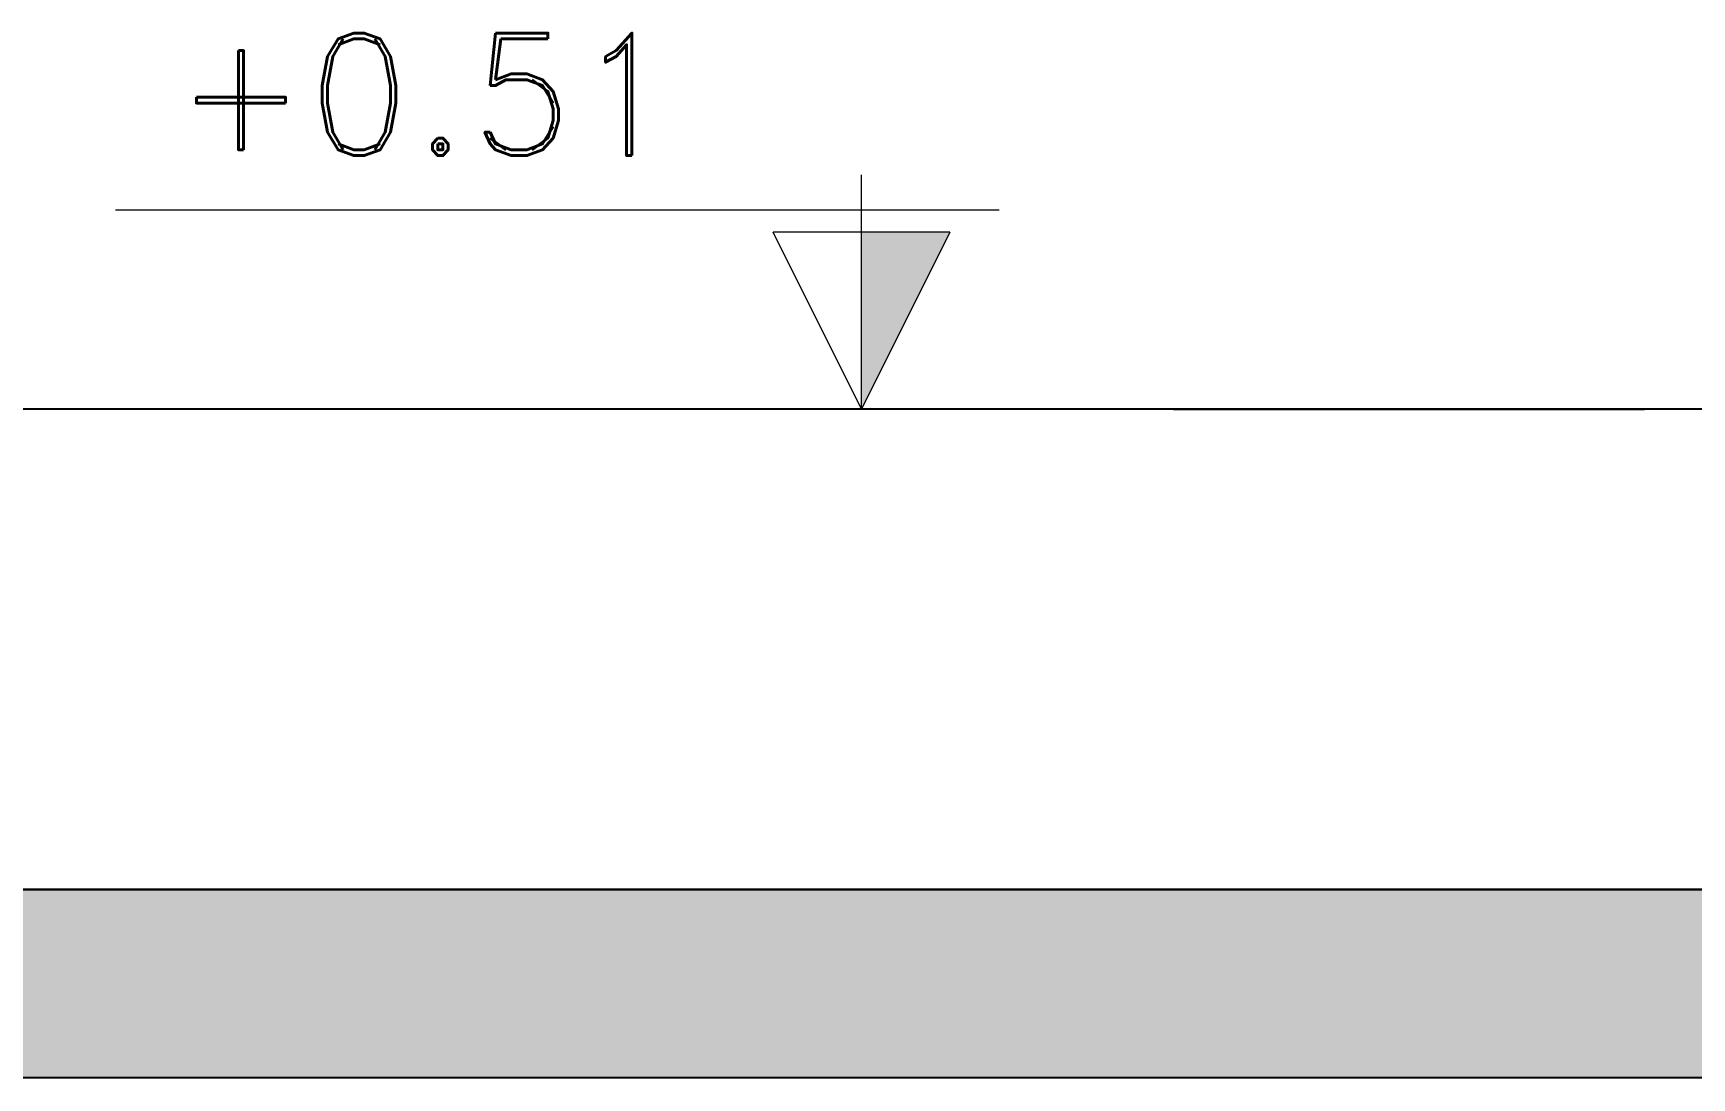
# Model space of a CAD drawing. Header units: metres. Extents: x 294 to 1101, y -498 to -355.
# Drawn here: x 560.882 to 562.644, y -471.67 to -470.561 of the extents above; entities that cross this region are included whole.
import ezdxf

# ---------------------------------------------------------------- set-up
doc = ezdxf.new("R2010")
doc.units = ezdxf.units.M
doc.layers.add('D', color=2, linetype='Continuous', lineweight=13)
doc.layers.add('wall', color=7, linetype='Continuous', lineweight=25)
doc.styles.add('ROMAND', font='romand.shx', dxfattribs={"height": 0.2})

msp = doc.modelspace()

# ---------------------------------------------------------------- hatches: boundary and pattern name
at = {"layer": 'wall'}
h = msp.add_hatch(color=256, dxfattribs=at)
h.dxf.hatch_style = 1
h.paths.add_polyline_path([(569.3714, -471.47), (567.6667, -471.47), (567.4245, -471.47), (567.2032, -471.47), (567.1158, -471.47), (567.1062, -471.47), (567.0933, -471.47), (566.4574, -471.47), (564.1932, -471.47), (564.1922, -471.47), (563.9664, -471.47), (563.1664, -471.47), (562.6622, -471.47), (562.6611, -471.47), (562.66, -471.47), (562.6589, -471.47), (562.6579, -471.47), (562.6568, -471.47), (562.6558, -471.47), (562.6547, -471.47), (562.6538, -471.47), (562.6528, -471.47), (562.6519, -471.47), (562.651, -471.47), (562.6502, -471.47), (562.6494, -471.47), (562.6487, -471.47), (562.648, -471.47), (562.6474, -471.47), (562.6468, -471.47), (562.6463, -471.47), (562.6459, -471.47), (562.6455, -471.47), (562.6452, -471.47), (562.6449, -471.47), (562.6448, -471.47), (562.6447, -471.47), (562.6446, -471.47), (562.643, -471.47), (562.5378, -471.47), (562.1764, -471.47), (562.0386, -471.47), (561.7083, -471.47), (561.7068, -471.47), (561.7055, -471.47), (561.7042, -471.47), (561.703, -471.47), (561.7019, -471.47), (561.701, -471.47), (561.7001, -471.47), (561.6993, -471.47), (561.6987, -471.47), (561.6982, -471.47), (561.6978, -471.47), (561.6975, -471.47), (561.6973, -471.47), (561.6972, -471.47), (561.6531, -471.47), (561.4727, -471.47), (561.2872, -471.47), (561.0973, -471.47), (560.9038, -471.47), (558.8086, -471.47), (558.5949, -471.47), (558.5884, -471.47), (558.5819, -471.47), (558.5754, -471.47), (558.569, -471.47), (558.5628, -471.47), (558.5567, -471.47), (558.5449, -471.47), (558.5394, -471.47), (558.529, -471.47), (558.5242, -471.47), (558.5197, -471.47), (558.5156, -471.47), (558.5118, -471.47), (558.5052, -471.47), (558.4983, -471.47), (558.4968, -471.47), (558.4958, -471.47), (558.4951, -471.47), (558.4949, -471.47), (558.1797, -471.47), (558.1795, -471.47), (558.1776, -471.47), (558.1757, -471.47), (558.1738, -471.47), (558.1718, -471.47), (558.1699, -471.47), (558.168, -471.47), (558.1662, -471.47), (558.1644, -471.47), (558.1626, -471.47), (558.1609, -471.47), (558.1592, -471.47), (558.1576, -471.47), (558.1561, -471.47), (557.7313, -471.47), (557.7154, -471.47), (557.0259, -471.47), (556.9893, -471.47), (556.9881, -471.47), (556.987, -471.47), (556.9859, -471.47), (556.9848, -471.47), (556.9838, -471.47), (556.9828, -471.47), (556.9818, -471.47), (556.9809, -471.47), (556.98, -471.47), (556.9281, -471.47), (556.8677, -471.47), (556.7677, -471.47), (556.2884, -471.47), (556.2884, -471.67), (569.3714, -471.67)])

# ---------------------------------------------------------------- linework, layer by layer
for p, q in [((562.0934, -470.96), (556.9677, -470.96)), ((562.0934, -470.96), (557.2677, -470.96)), ((562.0934, -470.96), (562.5934, -470.96)), ((563.1664, -470.96), (562.0934, -470.96)), ((567.3933, -470.96), (562.0934, -470.96)), ((563.1664, -470.96), (562.5934, -470.96)), ((582.5648, -471.47), (555.2677, -471.47)), ((582.5648, -471.47), (555.2677, -471.47)), ((578.898, -471.47), (557.9677, -471.47)), ((558.0061, -471.47), (560.9771, -471.47)), ((558.8086, -471.47), (561.0499, -471.47)), ((560.7075, -471.47), (560.9038, -471.47)), ((560.9038, -471.47), (561.0973, -471.47)), ((561.0973, -471.47), (561.2872, -471.47)), ((561.1627, -471.47), (561.1627, -471.47)), ((561.1627, -471.47), (561.1629, -471.47)), ((561.1629, -471.47), (561.163, -471.47)), ((561.163, -471.47), (561.1633, -471.47)), ((561.1633, -471.47), (561.1636, -471.47)), ((561.1636, -471.47), (561.164, -471.47)), ((561.164, -471.47), (561.1645, -471.47)), ((561.1645, -471.47), (561.165, -471.47)), ((561.165, -471.47), (561.1656, -471.47)), ((561.1656, -471.47), (561.1662, -471.47)), ((561.1662, -471.47), (561.1669, -471.47)), ((561.1689, -471.47), (561.1762, -471.47)), ((561.1762, -471.47), (561.1783, -471.47)), ((561.1783, -471.47), (561.1802, -471.47)), ((561.1802, -471.47), (561.182, -471.47)), ((561.182, -471.47), (561.1837, -471.47)), ((561.1837, -471.47), (561.1852, -471.47)), ((561.184, -471.47), (561.2048, -471.47)), ((561.1852, -471.47), (561.1866, -471.47)), ((561.186, -471.47), (561.186, -471.47)), ((561.186, -471.47), (561.1862, -471.47)), ((561.1862, -471.47), (561.1864, -471.47)), ((561.1864, -471.47), (561.1867, -471.47)), ((561.1866, -471.47), (561.1878, -471.47)), ((561.1867, -471.47), (561.1871, -471.47)), ((561.1871, -471.47), (561.1875, -471.47)), ((561.1878, -471.47), (561.1888, -471.47)), ((561.1888, -471.47), (561.1897, -471.47)), ((561.1897, -471.47), (561.1904, -471.47)), ((561.1904, -471.47), (561.1909, -471.47)), ((561.1909, -471.47), (561.1912, -471.47)), ((561.1912, -471.47), (561.1914, -471.47)), ((561.1921, -471.47), (561.4284, -471.47)), ((561.2048, -471.47), (561.2092, -471.47)), ((561.2092, -471.47), (561.2133, -471.47)), ((561.2133, -471.47), (561.2171, -471.47)), ((561.2171, -471.47), (561.2206, -471.47)), ((561.2206, -471.47), (561.2237, -471.47)), ((561.2237, -471.47), (561.2265, -471.47)), ((561.2265, -471.47), (561.2289, -471.47)), ((561.2289, -471.47), (561.231, -471.47)), ((561.231, -471.47), (561.2327, -471.47)), ((561.2327, -471.47), (561.2339, -471.47)), ((561.2339, -471.47), (561.2348, -471.47)), ((561.2348, -471.47), (561.2353, -471.47)), ((561.2353, -471.47), (561.2354, -471.47)), ((561.2872, -471.47), (561.4727, -471.47)), ((561.3088, -471.47), (561.31, -471.47)), ((561.31, -471.47), (561.3111, -471.47)), ((561.3111, -471.47), (561.3122, -471.47)), ((561.3122, -471.47), (561.3133, -471.47)), ((561.3133, -471.47), (561.3144, -471.47)), ((561.3144, -471.47), (561.3154, -471.47)), ((561.3154, -471.47), (561.3163, -471.47)), ((561.3163, -471.47), (561.3172, -471.47)), ((561.3172, -471.47), (561.3181, -471.47)), ((561.3181, -471.47), (561.3189, -471.47)), ((561.3189, -471.47), (561.3197, -471.47)), ((561.3197, -471.47), (561.3204, -471.47)), ((561.3204, -471.47), (561.321, -471.47)), ((561.321, -471.47), (561.3215, -471.47)), ((561.3215, -471.47), (561.322, -471.47)), ((561.322, -471.47), (561.3224, -471.47)), ((561.3224, -471.47), (561.3228, -471.47)), ((561.3228, -471.47), (561.3231, -471.47)), ((561.3231, -471.47), (561.3232, -471.47)), ((561.3232, -471.47), (561.3234, -471.47)), ((561.3234, -471.47), (561.3234, -471.47)), ((561.4408, -471.47), (561.5279, -471.47)), ((561.4727, -471.47), (561.6531, -471.47)), ((561.4994, -471.47), (561.7137, -471.47)), ((561.5002, -471.47), (561.5024, -471.47)), ((561.5024, -471.47), (561.5048, -471.47)), ((561.5048, -471.47), (561.5073, -471.47)), ((561.5073, -471.47), (561.51, -471.47)), ((561.51, -471.47), (561.5127, -471.47)), ((561.5127, -471.47), (561.5156, -471.47)), ((561.5156, -471.47), (561.5186, -471.47)), ((561.5186, -471.47), (561.5217, -471.47)), ((561.5217, -471.47), (561.5248, -471.47)), ((561.5248, -471.47), (561.528, -471.47)), ((561.528, -471.47), (561.5312, -471.47)), ((561.5312, -471.47), (561.5345, -471.47)), ((561.5345, -471.47), (561.5378, -471.47)), ((561.5378, -471.47), (561.5411, -471.47)), ((561.5411, -471.47), (561.5445, -471.47)), ((561.5445, -471.47), (561.5478, -471.47)), ((561.5448, -471.47), (561.7993, -471.47)), ((561.5478, -471.47), (561.551, -471.47)), ((561.551, -471.47), (561.5542, -471.47)), ((561.5542, -471.47), (561.5574, -471.47)), ((561.5574, -471.47), (561.5605, -471.47)), ((561.5605, -471.47), (561.5636, -471.47)), ((561.5636, -471.47), (561.5665, -471.47)), ((561.5665, -471.47), (561.5693, -471.47)), ((561.5693, -471.47), (561.572, -471.47)), ((561.572, -471.47), (561.5746, -471.47)), ((561.6019, -471.47), (561.8564, -471.47)), ((561.6304, -471.47), (561.8849, -471.47)), ((561.6531, -471.47), (561.8276, -471.47)), ((561.6858, -471.47), (561.6881, -471.47)), ((561.6881, -471.47), (561.6906, -471.47)), ((561.6906, -471.47), (561.6931, -471.47)), ((561.6931, -471.47), (561.6957, -471.47)), ((561.6957, -471.47), (561.6984, -471.47)), ((561.6972, -471.47), (561.6973, -471.47)), ((561.6972, -471.47), (561.6973, -471.47)), ((561.6973, -471.47), (561.6975, -471.47)), ((561.6973, -471.47), (561.6975, -471.47)), ((561.6975, -471.47), (561.6978, -471.47)), ((561.6975, -471.47), (561.6978, -471.47)), ((561.6978, -471.47), (561.6982, -471.47)), ((561.6978, -471.47), (561.6982, -471.47)), ((561.6982, -471.47), (561.6987, -471.47)), ((561.6982, -471.47), (561.6987, -471.47)), ((561.6984, -471.47), (561.7011, -471.47)), ((561.6987, -471.47), (561.6993, -471.47)), ((561.6987, -471.47), (561.6993, -471.47)), ((561.6993, -471.47), (561.7001, -471.47)), ((561.6993, -471.47), (561.7001, -471.47)), ((561.7001, -471.47), (561.701, -471.47)), ((561.7001, -471.47), (561.701, -471.47)), ((561.701, -471.47), (561.7019, -471.47)), ((561.701, -471.47), (561.7019, -471.47)), ((561.7011, -471.47), (561.7038, -471.47)), ((561.7019, -471.47), (561.703, -471.47)), ((561.7019, -471.47), (561.703, -471.47)), ((561.703, -471.47), (561.7042, -471.47)), ((561.703, -471.47), (561.7042, -471.47)), ((561.7038, -471.47), (561.7066, -471.47)), ((561.7042, -471.47), (561.7055, -471.47)), ((561.7042, -471.47), (561.7055, -471.47)), ((561.7055, -471.47), (561.7068, -471.47)), ((561.7055, -471.47), (561.7068, -471.47)), ((561.7066, -471.47), (561.7094, -471.47)), ((561.7068, -471.47), (561.7083, -471.47)), ((561.7068, -471.47), (561.7083, -471.47)), ((561.7083, -471.47), (562.133, -471.47)), ((561.7083, -471.47), (562.133, -471.47)), ((561.7094, -471.47), (561.7122, -471.47)), ((561.7122, -471.47), (561.715, -471.47)), ((561.715, -471.47), (561.7177, -471.47)), ((561.7177, -471.47), (561.7204, -471.47)), ((561.7204, -471.47), (561.7231, -471.47)), ((561.7231, -471.47), (561.7257, -471.47)), ((561.7257, -471.47), (561.7283, -471.47)), ((561.7283, -471.47), (561.7307, -471.47)), ((561.7307, -471.47), (561.7331, -471.47)), ((561.7331, -471.47), (561.7354, -471.47)), ((561.7343, -471.47), (561.7344, -471.47)), ((561.7343, -471.47), (561.7344, -471.47)), ((561.7344, -471.47), (561.7345, -471.47)), ((561.7344, -471.47), (561.7345, -471.47)), ((561.7345, -471.47), (561.7348, -471.47)), ((561.7345, -471.47), (561.7348, -471.47)), ((561.7348, -471.47), (561.7352, -471.47)), ((561.7348, -471.47), (561.7352, -471.47)), ((561.7352, -471.47), (561.7358, -471.47)), ((561.7352, -471.47), (561.7358, -471.47)), ((561.7354, -471.47), (561.7376, -471.47)), ((561.7358, -471.47), (561.7364, -471.47)), ((561.7358, -471.47), (561.7364, -471.47)), ((561.7364, -471.47), (561.7372, -471.47)), ((561.7364, -471.47), (561.7372, -471.47)), ((561.7372, -471.47), (561.738, -471.47)), ((561.7372, -471.47), (561.738, -471.47)), ((561.738, -471.47), (561.739, -471.47)), ((561.738, -471.47), (561.739, -471.47)), ((561.739, -471.47), (561.7401, -471.47)), ((561.739, -471.47), (561.7401, -471.47)), ((561.7401, -471.47), (561.7413, -471.47)), ((561.7401, -471.47), (561.7413, -471.47)), ((561.7413, -471.47), (561.7425, -471.47)), ((561.7413, -471.47), (561.7425, -471.47)), ((561.7415, -471.47), (562.0386, -471.47)), ((561.7415, -471.47), (562.0386, -471.47)), ((561.7425, -471.47), (561.7439, -471.47)), ((561.7425, -471.47), (561.7439, -471.47)), ((561.7439, -471.47), (561.7453, -471.47)), ((561.7439, -471.47), (561.7453, -471.47)), ((561.8276, -471.47), (561.9956, -471.47)), ((561.9956, -471.47), (562.1563, -471.47)), ((562.0386, -471.47), (562.424, -471.47)), ((562.0386, -471.47), (562.424, -471.47)), ((562.0904, -471.47), (562.0971, -471.47)), ((562.0971, -471.47), (562.0996, -471.47)), ((562.0996, -471.47), (562.1019, -471.47)), ((562.1019, -471.47), (562.104, -471.47)), ((562.104, -471.47), (562.106, -471.47)), ((562.106, -471.47), (562.1078, -471.47)), ((562.1072, -471.47), (562.1087, -471.47)), ((562.1072, -471.47), (562.1087, -471.47)), ((562.1078, -471.47), (562.1095, -471.47)), ((562.1087, -471.47), (562.1103, -471.47)), ((562.1087, -471.47), (562.1103, -471.47)), ((562.1095, -471.47), (562.111, -471.47)), ((562.1103, -471.47), (562.112, -471.47)), ((562.1103, -471.47), (562.112, -471.47)), ((562.111, -471.47), (562.1122, -471.47)), ((562.112, -471.47), (562.1137, -471.47)), ((562.112, -471.47), (562.1137, -471.47)), ((562.1122, -471.47), (562.1133, -471.47)), ((562.1133, -471.47), (562.1142, -471.47)), ((562.1137, -471.47), (562.1154, -471.47)), ((562.1137, -471.47), (562.1154, -471.47)), ((562.1142, -471.47), (562.1149, -471.47)), ((562.1149, -471.47), (562.1153, -471.47)), ((562.1153, -471.47), (562.1156, -471.47)), ((562.1154, -471.47), (562.1173, -471.47)), ((562.1154, -471.47), (562.1173, -471.47)), ((562.1156, -471.47), (562.1157, -471.47)), ((562.1173, -471.47), (562.1191, -471.47)), ((562.1173, -471.47), (562.1191, -471.47)), ((562.1191, -471.47), (562.121, -471.47)), ((562.1191, -471.47), (562.121, -471.47)), ((562.121, -471.47), (562.1229, -471.47)), ((562.121, -471.47), (562.1229, -471.47)), ((562.1229, -471.47), (562.1248, -471.47)), ((562.1229, -471.47), (562.1248, -471.47)), ((562.1248, -471.47), (562.1268, -471.47)), ((562.1248, -471.47), (562.1268, -471.47)), ((562.1268, -471.47), (562.1287, -471.47)), ((562.1268, -471.47), (562.1287, -471.47)), ((562.1287, -471.47), (562.1306, -471.47)), ((562.1287, -471.47), (562.1306, -471.47)), ((562.1306, -471.47), (562.1325, -471.47)), ((562.1306, -471.47), (562.1325, -471.47)), ((562.1325, -471.47), (562.1344, -471.47)), ((562.1325, -471.47), (562.1344, -471.47)), ((562.133, -471.47), (562.1346, -471.47)), ((562.133, -471.47), (562.1346, -471.47)), ((562.1344, -471.47), (562.1363, -471.47)), ((562.1344, -471.47), (562.1363, -471.47)), ((562.1346, -471.47), (562.1361, -471.47)), ((562.1346, -471.47), (562.1361, -471.47)), ((562.1361, -471.47), (562.1378, -471.47)), ((562.1361, -471.47), (562.1378, -471.47)), ((562.1363, -471.47), (562.1381, -471.47)), ((562.1363, -471.47), (562.1381, -471.47)), ((562.1378, -471.47), (562.1395, -471.47)), ((562.1378, -471.47), (562.1395, -471.47)), ((562.1381, -471.47), (562.1399, -471.47)), ((562.1381, -471.47), (562.1399, -471.47)), ((562.1395, -471.47), (562.1413, -471.47)), ((562.1395, -471.47), (562.1413, -471.47)), ((562.1399, -471.47), (562.1416, -471.47)), ((562.1399, -471.47), (562.1416, -471.47)), ((562.1413, -471.47), (562.1431, -471.47)), ((562.1413, -471.47), (562.1431, -471.47)), ((562.1416, -471.47), (562.1433, -471.47)), ((562.1416, -471.47), (562.1433, -471.47)), ((562.1431, -471.47), (562.145, -471.47)), ((562.1431, -471.47), (562.145, -471.47)), ((562.1433, -471.47), (562.1449, -471.47)), ((562.1433, -471.47), (562.1449, -471.47)), ((562.1449, -471.47), (562.1465, -471.47)), ((562.1449, -471.47), (562.1465, -471.47)), ((562.145, -471.47), (562.1469, -471.47)), ((562.145, -471.47), (562.1469, -471.47)), ((562.1465, -471.47), (562.1479, -471.47)), ((562.1465, -471.47), (562.1479, -471.47)), ((562.1469, -471.47), (562.1488, -471.47)), ((562.1469, -471.47), (562.1488, -471.47)), ((562.1479, -471.47), (562.1493, -471.47)), ((562.1479, -471.47), (562.1493, -471.47)), ((562.1488, -471.47), (562.1507, -471.47)), ((562.1488, -471.47), (562.1507, -471.47)), ((562.1493, -471.47), (562.1506, -471.47)), ((562.1493, -471.47), (562.1506, -471.47)), ((562.1507, -471.47), (562.1526, -471.47)), ((562.1507, -471.47), (562.1526, -471.47)), ((562.1526, -471.47), (562.1546, -471.47)), ((562.1526, -471.47), (562.1546, -471.47)), ((562.1546, -471.47), (562.1565, -471.47)), ((562.1546, -471.47), (562.1565, -471.47)), ((562.1563, -471.47), (562.3091, -471.47)), ((562.1565, -471.47), (562.1584, -471.47)), ((562.1565, -471.47), (562.1584, -471.47)), ((562.1584, -471.47), (562.1603, -471.47)), ((562.1584, -471.47), (562.1603, -471.47)), ((562.1603, -471.47), (562.1622, -471.47)), ((562.1603, -471.47), (562.1622, -471.47)), ((562.1622, -471.47), (562.164, -471.47)), ((562.1622, -471.47), (562.164, -471.47)), ((562.164, -471.47), (562.1658, -471.47)), ((562.164, -471.47), (562.1658, -471.47)), ((562.1658, -471.47), (562.1675, -471.47)), ((562.1658, -471.47), (562.1675, -471.47)), ((562.1675, -471.47), (562.1692, -471.47)), ((562.1675, -471.47), (562.1692, -471.47)), ((562.1692, -471.47), (562.1708, -471.47)), ((562.1692, -471.47), (562.1708, -471.47)), ((562.1708, -471.47), (562.1723, -471.47)), ((562.1708, -471.47), (562.1723, -471.47)), ((562.1723, -471.47), (562.1738, -471.47)), ((562.1723, -471.47), (562.1738, -471.47)), ((562.1738, -471.47), (562.1751, -471.47)), ((562.1738, -471.47), (562.1751, -471.47)), ((562.1751, -471.47), (562.1764, -471.47)), ((562.1751, -471.47), (562.1764, -471.47)), ((562.1764, -471.47), (562.5593, -471.47)), ((562.1764, -471.47), (562.5593, -471.47)), ((562.2097, -471.47), (562.2104, -471.47)), ((562.2097, -471.47), (562.2103, -471.47)), ((562.2103, -471.47), (562.2121, -471.47)), ((562.2104, -471.47), (562.2122, -471.47)), ((562.2121, -471.47), (562.2151, -471.47)), ((562.2122, -471.47), (562.2153, -471.47)), ((562.2151, -471.47), (562.2192, -471.47)), ((562.2153, -471.47), (562.2197, -471.47)), ((562.2192, -471.47), (562.2244, -471.47)), ((562.2197, -471.47), (562.2252, -471.47)), ((562.2244, -471.47), (562.2308, -471.47)), ((562.2252, -471.47), (562.2319, -471.47)), ((562.2308, -471.47), (562.2383, -471.47)), ((562.2319, -471.47), (562.2398, -471.47)), ((562.2383, -471.47), (562.2468, -471.47)), ((562.2398, -471.47), (562.2488, -471.47)), ((562.2468, -471.47), (562.2564, -471.47)), ((562.2488, -471.47), (562.2588, -471.47)), ((562.2564, -471.47), (562.267, -471.47)), ((562.2588, -471.47), (562.27, -471.47)), ((562.267, -471.47), (562.2786, -471.47)), ((562.27, -471.47), (562.2821, -471.47)), ((562.2786, -471.47), (562.291, -471.47)), ((562.2821, -471.47), (562.2951, -471.47)), ((562.291, -471.47), (562.3044, -471.47)), ((562.2951, -471.47), (562.3091, -471.47)), ((562.3044, -471.47), (562.3185, -471.47)), ((562.3091, -471.47), (562.4264, -471.47)), ((562.3185, -471.47), (562.3334, -471.47)), ((562.3334, -471.47), (562.349, -471.47)), ((562.349, -471.47), (562.3652, -471.47)), ((562.3652, -471.47), (562.382, -471.47)), ((562.382, -471.47), (562.3993, -471.47)), ((562.3993, -471.47), (562.417, -471.47)), ((562.417, -471.47), (562.4351, -471.47)), ((562.4264, -471.47), (562.5378, -471.47)), ((562.4278, -471.47), (562.429, -471.47)), ((562.4278, -471.47), (562.429, -471.47)), ((562.429, -471.47), (562.4301, -471.47)), ((562.429, -471.47), (562.4301, -471.47)), ((562.4301, -471.47), (562.4311, -471.47)), ((562.4301, -471.47), (562.4311, -471.47)), ((562.4311, -471.47), (562.432, -471.47)), ((562.4311, -471.47), (562.432, -471.47)), ((562.432, -471.47), (562.4328, -471.47)), ((562.432, -471.47), (562.4328, -471.47)), ((562.4328, -471.47), (562.4335, -471.47)), ((562.4328, -471.47), (562.4335, -471.47)), ((562.4335, -471.47), (562.434, -471.47)), ((562.4335, -471.47), (562.434, -471.47)), ((562.434, -471.47), (562.4345, -471.47)), ((562.434, -471.47), (562.4345, -471.47)), ((562.4345, -471.47), (562.4348, -471.47)), ((562.4345, -471.47), (562.4348, -471.47)), ((562.4348, -471.47), (562.435, -471.47)), ((562.4348, -471.47), (562.435, -471.47)), ((562.435, -471.47), (562.435, -471.47)), ((562.435, -471.47), (562.435, -471.47)), ((562.4351, -471.47), (562.4535, -471.47)), ((562.4411, -471.47), (562.4413, -471.47)), ((562.4413, -471.47), (562.442, -471.47)), ((562.442, -471.47), (562.443, -471.47)), ((562.443, -471.47), (562.4445, -471.47)), ((562.4445, -471.47), (562.4464, -471.47)), ((562.4464, -471.47), (562.4487, -471.47)), ((562.4487, -471.47), (562.4514, -471.47)), ((562.4514, -471.47), (562.4545, -471.47)), ((562.4535, -471.47), (562.4721, -471.47)), ((562.4545, -471.47), (562.458, -471.47)), ((562.458, -471.47), (562.4618, -471.47)), ((562.4618, -471.47), (562.4659, -471.47)), ((562.4659, -471.47), (562.4704, -471.47)), ((562.4704, -471.47), (562.4752, -471.47)), ((562.4721, -471.47), (562.4909, -471.47)), ((562.4752, -471.47), (562.4802, -471.47)), ((562.4802, -471.47), (562.4855, -471.47)), ((562.4855, -471.47), (562.4911, -471.47)), ((562.4909, -471.47), (562.5097, -471.47)), ((562.4911, -471.47), (562.4969, -471.47)), ((562.4969, -471.47), (562.5028, -471.47)), ((562.5028, -471.47), (562.509, -471.47)), ((562.509, -471.47), (562.5152, -471.47)), ((562.5152, -471.47), (562.5216, -471.47)), ((562.5216, -471.47), (562.5281, -471.47)), ((562.5281, -471.47), (562.5346, -471.47)), ((562.5346, -471.47), (562.5411, -471.47)), ((562.5378, -471.47), (562.643, -471.47)), ((562.5411, -471.47), (562.7437, -471.47)), ((562.5593, -471.47), (562.5605, -471.47)), ((562.5593, -471.47), (562.5605, -471.47)), ((562.5605, -471.47), (562.5616, -471.47)), ((562.5605, -471.47), (562.5616, -471.47)), ((562.5616, -471.47), (562.5626, -471.47)), ((562.5616, -471.47), (562.5626, -471.47)), ((562.5626, -471.47), (562.5635, -471.47)), ((562.5626, -471.47), (562.5635, -471.47)), ((562.5635, -471.47), (562.5643, -471.47)), ((562.5635, -471.47), (562.5643, -471.47)), ((562.5643, -471.47), (562.5649, -471.47)), ((562.5643, -471.47), (562.5649, -471.47)), ((562.5649, -471.47), (562.5655, -471.47)), ((562.5649, -471.47), (562.5655, -471.47)), ((562.5655, -471.47), (562.5659, -471.47)), ((562.5655, -471.47), (562.5659, -471.47)), ((562.5659, -471.47), (562.5662, -471.47)), ((562.5659, -471.47), (562.5662, -471.47)), ((562.5662, -471.47), (562.5664, -471.47)), ((562.5662, -471.47), (562.5664, -471.47)), ((562.5664, -471.47), (562.5665, -471.47)), ((562.5664, -471.47), (562.5665, -471.47)), ((562.6094, -471.47), (562.6358, -471.47)), ((562.643, -471.47), (562.7418, -471.47)), ((583.8268, -471.67), (542.7899, -471.67))]:
    msp.add_line(p, q)
at = {"layer": 'D'}
for p, q in [((561.762, -470.96), (561.762, -470.7113)), ((561.762, -470.96), (561.762, -470.7113)), ((561.9083, -470.7488), (560.9696, -470.7488)), ((561.9083, -470.7488), (560.9696, -470.7488)), ((561.8558, -470.7723), (561.6681, -470.7723)), ((561.762, -470.96), (561.6681, -470.7723)), ((561.8558, -470.7723), (561.6681, -470.7723)), ((561.762, -470.96), (561.6681, -470.7723)), ((561.8558, -470.7723), (561.762, -470.96)), ((561.8558, -470.7723), (561.762, -470.96))]:
    msp.add_line(p, q, dxfattribs=at)
msp.add_solid([(561.8558, -470.7723), (561.762, -470.7723), (561.762, -470.96)], dxfattribs=at)
msp.add_solid([(561.8558, -470.7723), (561.762, -470.7723), (561.762, -470.96)], dxfattribs=at)

# ---------------------------------------------------------------- texts
at = {"layer": 'D', "style": 'ROMAND'}
msp.add_text('+0.51', height=0.13003, dxfattribs=at).set_placement((561.0332, -470.691))

doc.saveas('drawing.dxf')
